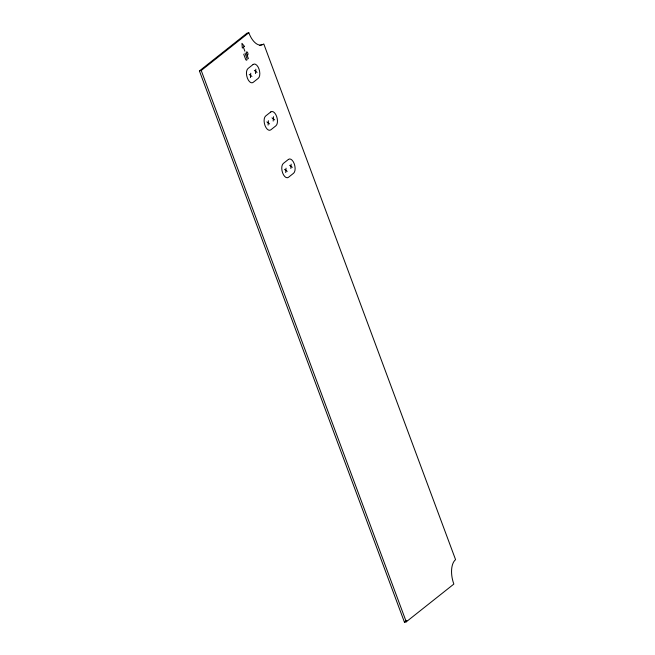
<?xml version="1.0" encoding="UTF-8"?>
<svg xmlns="http://www.w3.org/2000/svg" width="655" height="655" viewBox="0 0 655 655"><rect width="100%" height="100%" fill="white"/><g stroke="black" fill="none" stroke-linecap="round" stroke-linejoin="round"><path stroke-width="0.98" d="M250.431 77.634L250.742 73.254M255.532 73.597L255.843 69.209M268.091 125.105L268.394 120.725M273.184 121.06L273.495 116.68M285.744 172.568L286.047 168.188M290.836 168.523L291.148 164.143M199.423 70.928L247.017 33.176L248.818 32.75A19.38 9.923 76.6 0 0 263.777 43.934L455.577 559.657A19.38 9.923 76.6 0 0 453.85 584.072L406.264 621.824L404.462 622.25L199.423 70.928L201.224 70.503L248.818 32.75M247.254 55.356L247.639 55.053A1.662 0.852 76.6 0 0 247.786 52.957A1.662 0.852 76.6 0 0 246.501 51.999L246.264 52.908L248.401 58.696M404.462 622.25L406.837 620.359M254.345 70.396L257.03 72.402M249.244 74.441L251.929 76.447M271.997 117.867L274.682 119.873M266.896 121.912L269.582 123.918M289.649 165.33L292.335 167.336M284.548 169.375L287.234 171.381M243.39 47.201L244.888 51.237M245.019 53.178L246.886 58.213A1.49 0.761 76.6 0 1 246.755 60.088A1.49 0.761 76.6 0 1 245.6 59.228L243.734 54.201M201.224 70.503L406.264 621.824M261.975 44.36A19.38 9.923 76.6 0 1 259.593 45.465M244.438 46.374L242.334 48.036L241.941 43.32L244.438 46.374M253.117 64.477L248.016 68.521A7.541 3.856 76.6 0 0 247.344 78.019A7.541 3.856 76.6 0 0 253.166 82.366L258.258 78.322A7.541 3.856 76.6 0 0 258.93 68.832A7.541 3.856 76.6 0 0 253.117 64.477M270.769 111.948L265.668 115.992A7.541 3.856 76.6 0 0 264.997 125.49A7.541 3.856 76.6 0 0 270.818 129.837L275.919 125.793A7.541 3.856 76.6 0 0 276.582 116.295A7.541 3.856 76.6 0 0 270.769 111.948M288.421 159.411L283.32 163.455A7.541 3.856 76.6 0 0 282.649 172.953A7.541 3.856 76.6 0 0 288.47 177.3L293.571 173.256A7.541 3.856 76.6 0 0 294.234 163.758A7.541 3.856 76.6 0 0 288.421 159.411"/></g></svg>
